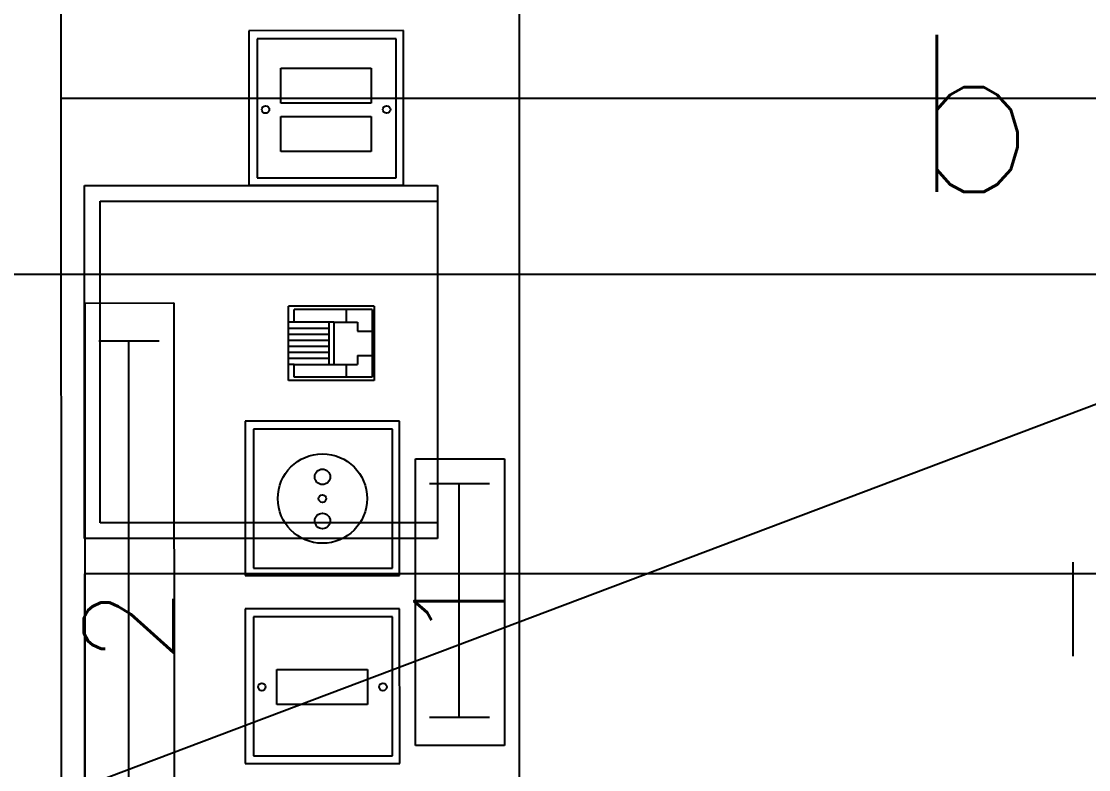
# Model space of a CAD drawing. Header units: inches. Extents: x 567429 to 582707, y 126347 to 133675.
# Drawn here: x 578310.4 to 578446.5, y 129214.2 to 129309.6 of the extents above; entities that cross this region are included whole.
import ezdxf
from ezdxf.enums import TextEntityAlignment as Align

# ---------------------------------------------------------------- set-up
doc = ezdxf.new("R2010")
doc.units = ezdxf.units.IN
doc.header["$MEASUREMENT"] = 0
for name, color, linetype in [('BORD', 3, 'Continuous'), ('FIRE WIRE', 4, 'Continuous'), ('mobl', 11, 'Continuous'), ('SOUND', 3, 'Continuous'), ('SOUND WIRE', 4, 'Continuous'), ('wall kanaf', 4, 'Continuous')]:
    doc.layers.add(name, color=color, linetype=linetype)
doc.styles.add('ROMANS', font='romans.shx')
doc.linetypes.add('ZIGZAG', pattern='A,0.0001,-0.2,[131,ltypeshp.shx,S=0.2,R=0,X=-0.2,Y=0],-0.4,[131,ltypeshp.shx,S=0.2,R=180,X=0.2,Y=0],-0.2', length=0.8001)

# ---------------------------------------------------------------- blocks, each defined once
blk = doc.blocks.new('BOARD2')
at = {"layer": 'BORD', "color": 4}
for p, q in [((-163.07, 0), (163.07, 0)), ((163.07, -61.63), (-163.07, -61.63))]:
    blk.add_line(p, q, dxfattribs=at)
at = {"layer": 'BORD'}
for p, q in [((-117.23, -3.2), (-40.08, -3.2)), ((-40.08, -3.2), (-40.08, -15.16)), ((-45.16, -5.07), (-45.16, -13.15)), ((-40.08, -15.16), (-117.23, -15.16)), ((-102.03, -24.74), (-102.03, -45.53)), ((-81.24, -24.74), (-102.03, -24.74)), ((-101.03, -25.85), (-101.03, -44.56)), ((-82.31, -25.85), (-101.03, -25.85)), ((-82.31, -44.56), (-82.31, -25.85)), ((-81.24, -45.53), (-81.24, -24.74)), ((-76.76, -24.74), (-76.76, -45.53)), ((-55.97, -24.74), (-76.76, -24.74)), ((-75.76, -25.85), (-75.76, -44.56)), ((-57.04, -25.85), (-75.76, -25.85)), ((-57.04, -44.56), (-57.04, -25.85)), ((-55.97, -45.53), (-55.97, -24.74)), ((-24.24, -25.26), (-24.24, -46.05)), ((-3.44, -25.26), (-24.24, -25.26)), ((-3.44, -46.05), (-3.44, -25.26)), ((-23.23, -26.36), (-23.23, -45.07)), ((-4.52, -26.36), (-23.23, -26.36)), ((-4.52, -45.07), (-4.52, -26.36)), ((-50.53, -30.56), (-40.5, -30.56)), ((-50.53, -42.12), (-50.53, -30.56)), ((-50.07, -41.82), (-50.07, -31.33)), ((-50.07, -31.33), (-48.36, -31.33)), ((-48.36, -31.33), (-48.36, -30.56)), ((-48.36, -31.33), (-48.36, -39.86)), ((-42.65, -31.33), (-42.65, -30.56)), ((-42.65, -31.33), (-40.96, -31.33)), ((-42.65, -36.67), (-42.65, -31.33)), ((-40.96, -41.82), (-40.96, -31.33)), ((-40.5, -42.12), (-40.5, -30.56)), ((-48.36, -36.06), (-42.65, -36.06)), ((-42.65, -36.67), (-48.36, -36.67)), ((-42.65, -36.67), (-42.65, -39.86)), ((-48.36, -38.32), (-50.07, -38.32)), ((-40.96, -38.32), (-42.65, -38.32)), ((-47.15, -39.86), (-48.36, -39.86)), ((-47.15, -39.86), (-47.15, -41.82)), ((-42.65, -39.86), (-43.88, -39.86)), ((-43.88, -39.86), (-43.88, -41.82)), ((-40.5, -42.12), (-50.53, -42.12)), ((-40.96, -41.82), (-50.07, -41.82)), ((-102.03, -45.53), (-81.24, -45.53)), ((-101.03, -44.56), (-82.31, -44.56)), ((-76.76, -45.53), (-55.97, -45.53)), ((-75.76, -44.56), (-57.04, -44.56)), ((-23.23, -45.07), (-4.52, -45.07)), ((-24.24, -46.05), (-3.44, -46.05)), ((-99.63, -59.62), (-99.63, -47.66)), ((-99.63, -47.66), (-61.06, -47.66)), ((-61.06, -47.66), (-61.06, -59.62)), ((-95.81, -49.53), (-95.81, -57.61)), ((-64.38, -49.53), (-64.38, -57.61)), ((-61.06, -59.62), (-99.63, -59.62))]:
    blk.add_line(p, q, dxfattribs=at)
at = {"layer": 'BORD', "color": 3}
for p, q in [((-113.4, -9.08), (-45.16, -9.08)), ((-95.81, -53.54), (-64.38, -53.54))]:
    blk.add_line(p, q, dxfattribs=at)
at = {"layer": 'BORD', "color": 30}
for p, q in [((-94.09, -41.19), (-94.09, -29.01)), ((-94.09, -29.01), (-89.39, -29.01)), ((-89.39, -29.01), (-89.39, -41.19)), ((-19.72, -41.71), (-19.72, -29.53)), ((-19.72, -29.53), (-15.01, -29.53)), ((-15.01, -29.53), (-15.01, -41.71)), ((-13.18, -41.71), (-13.18, -29.53)), ((-13.18, -29.53), (-8.47, -29.53)), ((-8.47, -29.53), (-8.47, -41.71)), ((-47.55, -36.06), (-47.55, -30.56)), ((-46.74, -36.06), (-46.74, -30.56)), ((-45.93, -36.06), (-45.93, -30.56)), ((-45.12, -36.06), (-45.12, -30.56)), ((-44.31, -36.06), (-44.31, -30.56)), ((-43.5, -36.06), (-43.5, -30.56)), ((-89.39, -41.19), (-94.09, -41.19)), ((-15.01, -41.71), (-19.72, -41.71)), ((-8.47, -41.71), (-13.18, -41.71))]:
    blk.add_line(p, q, dxfattribs=at)
for centre, radius in [((-91.74, -26.98), 0.509), ((-14.05, -27.49), 0.509), ((-66.4, -35.14), 6.01), ((-66.4, -35.14), 0.509), ((-91.74, -43.27), 0.509), ((-14.05, -43.78), 0.509)]:
    blk.add_circle(centre, radius, dxfattribs=at)
at = {"layer": 'BORD', "color": 2}
for centre in [(-69.41, -35.14), (-63.48, -35.14)]:
    blk.add_circle(centre, 1.04, dxfattribs=at)
at = {"layer": 'BORD', "color": 2, "style": 'ROMANS'}
for s, p in [('2', (-88.66, -15.1)), ('1', (-85.88, -59.56))]:
    blk.add_text(s, height=12.06, dxfattribs=at).set_placement(p)

msp = doc.modelspace()

# ---------------------------------------------------------------- linework, layer by layer
at = {"layer": 'FIRE WIRE'}
msp.add_line((578492.99, 129277.34), (577975.71, 129277.34), dxfattribs=at)
at = {"layer": 'mobl', "color": 15, "linetype": 'ZIGZAG', "ltscale": 20}
msp.add_line((578562.49, 129299.79), (578315.49, 129299.79), dxfattribs=at)
at = {"layer": 'mobl', "color": 15}
for p, q in [((578318.49, 129288.7), (578363.49, 129288.7)), ((578318.49, 129243.7), (578318.49, 129288.7)), ((578363.49, 129288.7), (578363.49, 129243.7)), ((578320.49, 129286.7), (578363.49, 129286.7)), ((578320.49, 129245.7), (578320.49, 129286.7)), ((578363.49, 129245.7), (578320.49, 129245.7)), ((578363.49, 129243.7), (578318.49, 129243.7)), ((578444.49, 129240.7), (578444.49, 129228.7)), ((578518.49, 129239.2), (578318.49, 129239.2)), ((578318.49, 129239.2), (578318.49, 129149.2))]:
    msp.add_line(p, q, dxfattribs=at)
at = {"layer": 'SOUND WIRE'}
msp.add_line((578654.62, 129339.03), (577984.13, 129085.91), dxfattribs=at)
at = {"layer": 'wall kanaf', "color": 15, "lineweight": 20, "ltscale": 0.1}
msp.add_line((578315.49, 129535.29), (578315.49, 129082.79), dxfattribs=at)

# ---------------------------------------------------------------- block references
at = {"layer": 'BORD', "ltscale": 5, "xscale": 0.947301618010808, "yscale": 0.947301618010808, "zscale": 0.947301618010808, "rotation": 90.0091431634973}
msp.add_blockref('BOARD2', (578315.51, 129311.69), dxfattribs=at)

# ---------------------------------------------------------------- texts
at = {"layer": 'SOUND', "color": 2, "ltscale": 8, "style": 'ROMANS'}
msp.add_text('b', height=20, dxfattribs=at).set_placement((578431.84, 129281.89), align=Align.BOTTOM_CENTER)

doc.saveas('drawing.dxf')
